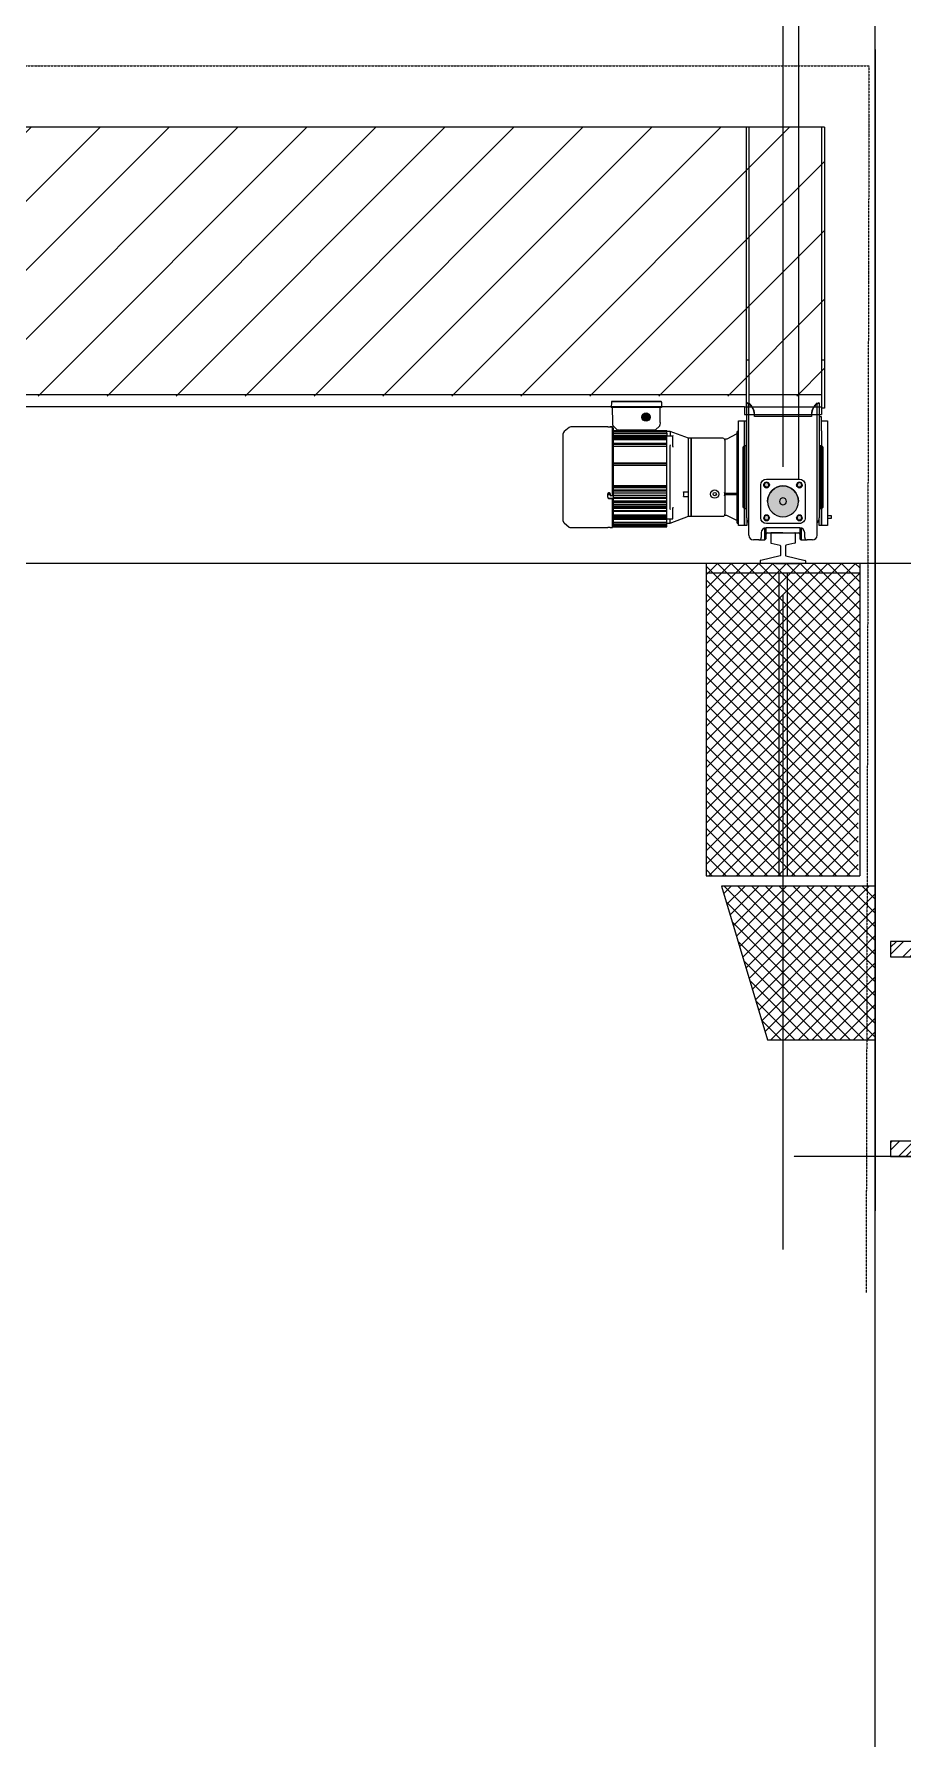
# Model space of a CAD drawing. Extents: x 220580 to 2027826, y -309201 to 71987.
# Drawn here: x 302910 to 305739, y -219925 to -214376 of the extents above; entities that cross this region are included whole.
import ezdxf

# ---------------------------------------------------------------- set-up
doc = ezdxf.new("R2010")
doc.units = 0
for name, pattern in [('__DASH', [0.35, 0.25, -0.1]), ('DASH', [0.35, 0.25, -0.1]), ('DOTE', [2.42, 2, -0.2, 0.02, -0.2])]:
    doc.linetypes.add(name, pattern=pattern)
for name, color, linetype in [('06A-01-03', 7, 'Continuous'), ('5剖面线层', 2, 'Continuous'), ('A-AXIS-DOTE', 14, 'DOTE'), ('A-HATCH-1', 252, 'Continuous'), ('A-HATCH-2', 251, 'Continuous'), ('A-LIN-V', 9, 'Continuous'), ('COLUMN', 4, 'Continuous'), ('DIM_ELEV', 3, 'Continuous'), ('FAG16-10.01MA1-被', 7, 'Continuous'), ('FAG16-10.02MA1-被', 7, 'Continuous'), ('FAG16-10MA1-端梁结构', 7, 'Continuous'), ('FAG16-20.02MA1-轴', 7, 'Continuous'), ('FHSGH10105-主梁-01', 7, 'Continuous'), ('FHSGH10105-主梁-02', 7, 'Continuous'), ('FHSGH10105-主梁-04', 7, 'Continuous'), ('FHSGH10105-主梁-06', 7, 'Continuous'), ('G80接口', 7, 'Continuous'), ('G80箱体', 7, 'Continuous'), ('六角头螺栓_M5-135', 7, 'Continuous'), ('后端盖', 7, 'Continuous'), ('左缓冲器_M', 7, 'Continuous'), ('建-墙-填充', 8, 'Continuous'), ('建-柱-钢', 9, 'Continuous'), ('接线盒', 7, 'Continuous'), ('接线盒盖', 7, 'Continuous'), ('机壳', 7, 'Continuous'), ('电机接线盒密封垫', 7, 'Continuous'), ('端梁装置_M', 7, 'Continuous'), ('端盖', 7, 'Continuous'), ('连接板', 7, 'Continuous'), ('齿轴1', 7, 'Continuous')]:
    doc.layers.add(name, color=color, linetype=linetype)

# ---------------------------------------------------------------- blocks, each defined once
blk = doc.blocks.new('G$C845E5159')
at = {"layer": 'COLUMN'}
for points in [[(300, 700), (300, -11000), (-300, -11000), (-300, 700), (300, 700)], [(16800, 700), (16800, -11000), (16200, -11000), (16200, 700), (16800, 700)]]:
    blk.add_lwpolyline(points, dxfattribs=at)
blk = doc.blocks.new('zw$F472')
at = {"layer": '5剖面线层'}
h = blk.add_hatch(color=250, dxfattribs=at)
h.dxf.hatch_style = 1
h.paths.add_polyline_path([(78, 46, 1), (14, 46, 1)])
at = {"layer": '左缓冲器_M', "color": 7, "linetype": 'Continuous'}
for p, q in [((0, 80), (0, 12)), ((80, 92), (12, 92)), ((80, 92), (12, 92)), ((92, 12), (92, 80)), ((12, 0), (80, 0))]:
    blk.add_line(p, q, dxfattribs=at)
blk.add_circle((46, 46), 32, dxfattribs=at)
blk.add_circle((46, 46), 32, dxfattribs=at)
for centre, radius, start, end in [((12, 80), 12, 90, 180), ((12, 80), 12, 90, 180), ((12, 80), 5.76, 0, 359.9997), ((12, 80), 5.76, 179.9997, 359.9997), ((46, 46), 32, 0, 179.9997), ((80, 80), 5.77, 0, 359.9997), ((80, 80), 5.76, 138.2865, 359.9997), ((80, 80), 5.76, 179.9997, 359.9997), ((80, 80), 12, 0, 90), ((80, 80), 12, 0, 90), ((80, 80), 5.76, 0, 30.6637), ((12, 12), 12, 180, 270), ((12, 12), 5.76, 0, 359.9997), ((12, 12), 5.76, 179.9997, 359.9997), ((80, 12), 5.76, 0, 359.9997), ((80, 12), 5.76, 179.9997, 359.9997), ((80, 12), 5.77, 240.2721, 271.2954), ((80, 12), 5.77, 240.2724, 271.2951), ((80, 12), 12, 270, 0)]:
    blk.add_arc(centre, radius, start, end, dxfattribs=at)
at = {"layer": '端梁装置_M', "color": 7, "linetype": 'Continuous'}
for centre, start in [((12, 80), 0), ((12, 80), 179.9997), ((80, 80), 0), ((80, 80), 179.9997), ((12, 12), 0), ((12, 12), 179.9997), ((80, 12), 0), ((80, 12), 179.9997)]:
    blk.add_arc(centre, 4.8, start, 359.9997, dxfattribs=at)
blk = doc.blocks.new('b234swerwr')
at = {"layer": '5剖面线层'}
h = blk.add_hatch(color=4, dxfattribs=at)
h.dxf.hatch_style = 1
h.paths.add_polyline_path([(-1563164.9, 576038.9, -1), (-1563137.7, 576038.9, -1)])
h = blk.add_hatch(color=4, dxfattribs=at)
h.dxf.hatch_style = 1
h.paths.add_polyline_path([(-1562751.3, 575818.1, 0.999997), (-1562766.4, 575818.1, 0.999997), (-1562751.3, 575818.1)])
h.paths.add_polyline_path([(-1562644.4, 575818.1, 0.999997), (-1562659.5, 575818.1, 0.999997), (-1562644.4, 575818.1)])
h.paths.add_polyline_path([(-1562644.4, 575711.2, 0.999997), (-1562659.5, 575711.2, 0.999996)])
h.paths.add_polyline_path([(-1562751.3, 575711.2, 0.999997), (-1562766.4, 575711.2, 0.999997)])
at = {"layer": 'A-HATCH-1'}
h = blk.add_hatch(dxfattribs=at)
h.set_pattern_fill('ANSI31', color=4, scale=100)
h.set_pattern_definition([(45, (174105, -2000), (-112.253202, 112.253202), [])])
h.paths.add_polyline_path([(-1570355.4, 576982.5), (-1562570.6, 576982.5), (-1562570.6, 576107.5), (-1570355.4, 576107.5)])
at = {"layer": 'A-HATCH-2'}
h = blk.add_hatch(dxfattribs=at)
h.set_pattern_fill('ANSI37', color=256, scale=20)
h.set_pattern_definition([(45, (190569.262, -910), (-22.4506403, 22.4506403), []), (135, (190569.262, -910), (-22.4506403, -22.4506403), [])])
h.paths.add_polyline_path([(-1562461.1, 574546.2), (-1562455.4, 575562.3), (-1562955.4, 575562.3), (-1562955.4, 574546.2)])
h = blk.add_hatch(dxfattribs=at)
h.set_pattern_fill('ANSI37', color=256, scale=20)
h.set_pattern_definition([(45, (190625, -1500), (-22.4506403, 22.4506403), []), (135, (190625, -1500), (-22.4506403, -22.4506403), [])])
h.paths.add_polyline_path([(-1562405.4, 574012.3), (-1562405.4, 574512.3), (-1562905.4, 574512.3), (-1562755.4, 574012.3)])
at = {"color": 4, "ltscale": 0.5}
for p, q in [((-1562705.4, 578015), (-1562705.4, 575876.5)), ((-1562745.3, 575660.9), (-1562745.3, 575629.8)), ((-1562744.1, 575628.3), (-1562715, 575621.6)), ((-1562705.4, 575662.5), (-1562743.7, 575662.5)), ((-1562705.4, 575662.5), (-1562667.1, 575662.5)), ((-1562666.7, 575628.3), (-1562695.8, 575621.6)), ((-1562665.5, 575660.9), (-1562665.5, 575629.8)), ((-1562779.7, 575570.9), (-1562779.7, 575562.3)), ((-1562715, 575587), (-1562777.8, 575572.5)), ((-1562713.8, 575620.1), (-1562713.8, 575588.5)), ((-1562697, 575620.1), (-1562697, 575588.5)), ((-1562695.8, 575587), (-1562633, 575572.5)), ((-1562632.5, 575570.9), (-1562632.5, 575562.3)), ((-1562455.4, 575562.3), (-1562955.4, 575562.3)), ((-1562955.4, 575562.3), (-1562955.4, 575530.9)), ((-1562455.4, 575530.9), (-1562955.4, 575530.9)), ((-1562955.4, 575530.9), (-1562955.4, 574546.2)), ((-1562729.7, 575562.3), (-1562656.1, 575562.3)), ((-1562718.8, 575530.9), (-1562718.8, 574546.2)), ((-1562692, 575530.9), (-1562692, 574546.2)), ((-1562582.5, 575562.3), (-1562656.1, 575562.3)), ((-1562455.4, 575562.3), (-1562455.4, 575530.9)), ((-1562455.4, 575530.9), (-1562455.4, 574546.2)), ((-1562705.4, 575461), (-1562705.4, 573330)), ((-1562955.4, 574546.2), (-1562455.4, 574546.2))]:
    blk.add_line(p, q, dxfattribs=at)
at = {"color": 6, "linetype": 'DASH'}
for p, q in [((-1570255.4, 577182.5), (-1562425.4, 577182.5)), ((-1562425.4, 577182.5), (-1562434.8, 573190))]:
    blk.add_line(p, q, dxfattribs=at)
at = {"color": 4}
blk.add_line((-1562834.6, 575744.2), (-1562831.5, 575744.2), dxfattribs=at)
blk.add_lwpolyline([(-1562547.3, 575717.5), (-1562560.8, 575717.5), (-1562560.8, 575709.7), (-1562547.3, 575709.7)], close=True, dxfattribs=at)
at = {"color": 4, "ltscale": 0.5}
for centre, start, end in [((-1562743.7, 575660.9), 90, 180), ((-1562743.7, 575629.8), 180, 257), ((-1562667.1, 575660.9), 0, 90), ((-1562667.1, 575629.8), 283, 0), ((-1562778.2, 575570.9), 103, 180), ((-1562715.4, 575620.1), 0, 77), ((-1562715.4, 575588.5), 283, 0), ((-1562695.4, 575620.1), 103, 180), ((-1562695.4, 575588.5), 180, 257), ((-1562634.1, 575570.9), 0, 77)]:
    blk.add_arc(centre, 1.57, start, end, dxfattribs=at)
at = {"layer": '06A-01-03', "color": 4, "linetype": 'Continuous'}
for p, q in [((-1563421.2, 575700.6), (-1563421.2, 575985.8)), ((-1563401.3, 576005.3), (-1563418.2, 575992)), ((-1563275.8, 576006.9), (-1563396.5, 576006.9)), ((-1563275.8, 576006.5), (-1563275.8, 576006.9)), ((-1563260.9, 576006), (-1563271.9, 576006)), ((-1563268, 576006.9), (-1563268, 576006.8)), ((-1563260.9, 576006.9), (-1563268, 576006.9)), ((-1563268, 576006.8), (-1563260.9, 576006.8)), ((-1563268, 576006), (-1563268, 576006.8)), ((-1563260.9, 576006.9), (-1563260.9, 576006.8)), ((-1563260.9, 576006.8), (-1563260.9, 576006)), ((-1563260.9, 575783.4), (-1563260.9, 576006)), ((-1563275.8, 575777.9), (-1563275.8, 575788.9)), ((-1563271.9, 575774.1), (-1563260.9, 575774.1)), ((-1563260.9, 575774), (-1563271.9, 575774)), ((-1563268, 575788.9), (-1563268, 575783.4)), ((-1563268, 575783.4), (-1563260.9, 575783.4)), ((-1563260.9, 575774), (-1563260.9, 575774.1)), ((-1563260.9, 575679.5), (-1563260.9, 575774)), ((-1563418.2, 575694.4), (-1563401.3, 575681.1)), ((-1563396.5, 575679.5), (-1563275.8, 575679.5)), ((-1563268, 575679.5), (-1563260.9, 575679.5))]:
    blk.add_line(p, q, dxfattribs=at)
for centre, radius, start, end in [((-1563413.3, 575985.8), 7.86, 128.1572, 180), ((-1563396.5, 575999.1), 7.86, 90, 128.1572), ((-1563271.9, 576088.8), 81.9, 267.251, 272.749), ((-1563271.9, 575788.9), 3.93, 359.6522, 180.3478), ((-1563271.9, 575778), 3.91, 180.1493, 270.2029), ((-1563271.9, 575777.9), 3.91, 180.1373, 270.2127), ((-1563413.3, 575700.6), 7.86, 180, 231.8428), ((-1563396.5, 575687.3), 7.86, 231.8428, 270), ((-1563271.9, 575597.6), 81.9, 87.251, 92.749)]:
    blk.add_arc(centre, radius, start, end, dxfattribs=at)
blk.add_open_spline([(-1563271.9, 576006), (-1563272, 576006), (-1563272.2, 576006), (-1563272.4, 576006), (-1563272.7, 576006), (-1563273, 576006), (-1563273.5, 576006.1), (-1563274.1, 576006.1), (-1563274.7, 576006.2), (-1563275.2, 576006.2), (-1563275.5, 576006.3), (-1563275.7, 576006.3), (-1563275.8, 576006.4), (-1563275.8, 576006.4), (-1563275.8, 576006.4), (-1563275.8, 576006.5)], degree=3, knots=[0, 0, 0, 0, 0.041659, 0.083241, 0.124924, 0.187526, 0.250171, 0.374622, 0.499792, 0.624328, 0.7493, 0.81163, 0.874211, 0.937221, 1, 1, 1, 1], dxfattribs=at)
at = {"layer": 'A-LIN-V'}
blk.add_line((-1562405.4, 577235), (-1562405.4, 573455), dxfattribs=at)
at = {"layer": 'A-LIN-V', "color": 4}
blk.add_lwpolyline([(-1562405.4, 574012.3), (-1562405.4, 574512.3), (-1562905.4, 574512.3), (-1562755.4, 574012.3), (-1562405.4, 574012.3)], dxfattribs=at)
at = {"layer": 'FAG16-10.01MA1-被', "color": 4, "linetype": 'Continuous'}
for p, q in [((-1562784, 575638.9), (-1562764.5, 575638.9)), ((-1562764.5, 575638.9), (-1562764.5, 575677.6)), ((-1562764.5, 575638.9), (-1562761.2, 575642.2)), ((-1562761.2, 575678.2), (-1562761.2, 575642.2)), ((-1562761.2, 575642.2), (-1562760.4, 575658)), ((-1562755.7, 575662.5), (-1562655.1, 575662.5)), ((-1562650.4, 575658), (-1562649.6, 575642.1)), ((-1562649.6, 575642.1), (-1562649.6, 575678.2)), ((-1562649.6, 575642.1), (-1562646.1, 575638.9)), ((-1562646.1, 575677.6), (-1562646.1, 575638.9)), ((-1562646.1, 575638.9), (-1562626.8, 575638.9))]:
    blk.add_line(p, q, dxfattribs=at)
for centre, start, end in [((-1562755.7, 575657.8), 90, 177), ((-1562655.1, 575657.8), 3, 90)]:
    blk.add_arc(centre, 4.71, start, end, dxfattribs=at)
at = {"layer": 'FAG16-10.02MA1-被', "color": 4, "linetype": 'Continuous'}
for p, q in [((-1562831.5, 575945.3), (-1562834.6, 575942.2)), ((-1562834.6, 575942.2), (-1562834.6, 575941.2)), ((-1562834.6, 575744.2), (-1562834.6, 575941.2)), ((-1562831.5, 575944.3), (-1562831.5, 575945.3)), ((-1562826.3, 575945.3), (-1562831.5, 575945.3)), ((-1562831.5, 575944.3), (-1562831.5, 575741.1)), ((-1562826.3, 575944.3), (-1562826.3, 575945.3)), ((-1562826.3, 575944.3), (-1562826.3, 575741.1)), ((-1562823.3, 575943), (-1562826.3, 575943)), ((-1562584.5, 575943), (-1562587.5, 575943)), ((-1562584.5, 575944.3), (-1562584.5, 575945.3)), ((-1562579.3, 575945.3), (-1562584.5, 575945.3)), ((-1562584.5, 575944.3), (-1562584.5, 575741.1)), ((-1562579.3, 575945.3), (-1562579.3, 575944.3)), ((-1562576.1, 575942.2), (-1562579.3, 575945.3)), ((-1562579.3, 575741.1), (-1562579.3, 575944.3)), ((-1562576.1, 575941.2), (-1562576.1, 575942.2)), ((-1562576.1, 575941.2), (-1562576.1, 575744.2)), ((-1562831.5, 575741.1), (-1562826.3, 575741.1)), ((-1562826.3, 575743.4), (-1562823.3, 575743.4)), ((-1562587.5, 575743.4), (-1562584.5, 575743.4)), ((-1562584.5, 575741.1), (-1562579.3, 575741.1)), ((-1562579.3, 575741.1), (-1562576.1, 575744.2))]:
    blk.add_line(p, q, dxfattribs=at)
at = {"layer": 'FAG16-10MA1-端梁结构', "color": 4, "linetype": 'Continuous'}
for p, q in [((-1562823.3, 575711.2), (-1562823.3, 576085.2)), ((-1562817, 575654.6), (-1562817, 576085.2)), ((-1562593.8, 575654.6), (-1562593.8, 576085.2)), ((-1562587.5, 576085.2), (-1562587.5, 575711.2)), ((-1562831.1, 575995.6), (-1562831.1, 576027.1)), ((-1562831.1, 576027.1), (-1562823.3, 576027.1)), ((-1562798.1, 576047.3), (-1562612.7, 576047.3)), ((-1562612.7, 576041.1), (-1562798.1, 576041.1)), ((-1562831.1, 575995.6), (-1562831.1, 575945.3)), ((-1562831.1, 575741.1), (-1562831.1, 575717.5)), ((-1562579.7, 575717.5), (-1562579.7, 575741.1)), ((-1562831.1, 575686.1), (-1562831.1, 575717.5)), ((-1562823.3, 575686.1), (-1562831.1, 575686.1)), ((-1562823.3, 575711.2), (-1562823.3, 575686.1)), ((-1562587.5, 575686.1), (-1562587.5, 575711.2)), ((-1562579.7, 575686.1), (-1562587.5, 575686.1)), ((-1562579.7, 575717.5), (-1562579.7, 575686.1)), ((-1562784, 575638.9), (-1562801.3, 575638.9)), ((-1562776.1, 575662.5), (-1562776.1, 575646.8)), ((-1562650.4, 575678.2), (-1562760.4, 575678.2)), ((-1562634.7, 575646.8), (-1562634.7, 575662.5)), ((-1562609.5, 575638.9), (-1562626.8, 575638.9))]:
    blk.add_line(p, q, dxfattribs=at)
for centre, radius, start, end in [((-1562836.8, 576048.9), 38.7, 357.6766, 69.5037), ((-1562853, 576043.7), 54.9, 357.2127, 49.0501), ((-1562557.8, 576043.7), 54.9, 130.9499, 182.7873), ((-1562574, 576048.9), 38.7, 110.4963, 182.3234), ((-1562705.4, 575764.6), 11, 0, 180), ((-1562705.4, 575764.6), 11, 180, 0), ((-1562798.1, 575711.2), 25.1, 180, 221.4096), ((-1562612.7, 575711.2), 25.1, 318.5904, 0), ((-1562801.3, 575654.6), 15.7, 180, 270), ((-1562784, 575646.8), 7.86, 270, 0), ((-1562760.4, 575662.5), 15.7, 90, 180), ((-1562650.4, 575662.5), 15.7, 0, 90), ((-1562626.8, 575646.8), 7.86, 180, 270), ((-1562609.5, 575654.6), 15.7, 270, 0)]:
    blk.add_arc(centre, radius, start, end, dxfattribs=at)
at = {"layer": 'FAG16-20.02MA1-轴', "color": 4, "linetype": 'Continuous'}
for p, q in [((-1562850, 575995.6), (-1562850, 576027.1)), ((-1562850, 576027.1), (-1562831.1, 576027.1)), ((-1562831.1, 576027.1), (-1562831.1, 575995.6)), ((-1562579.7, 576027.1), (-1562560.8, 576027.1)), ((-1562560.8, 576027.1), (-1562560.8, 575995.6)), ((-1562850, 575717.5), (-1562850, 575995.6)), ((-1562831.1, 575945.3), (-1562831.1, 575995.6)), ((-1562560.8, 575995.6), (-1562560.8, 575717.5)), ((-1562831.1, 575717.5), (-1562831.1, 575741.1)), ((-1562579.7, 575741.1), (-1562579.7, 575717.5)), ((-1562850, 575686.1), (-1562850, 575717.5)), ((-1562831.1, 575686.1), (-1562850, 575686.1)), ((-1562831.1, 575717.5), (-1562831.1, 575686.1)), ((-1562579.7, 575686.1), (-1562579.7, 575717.5)), ((-1562560.8, 575686.1), (-1562579.7, 575686.1)), ((-1562560.8, 575717.5), (-1562560.8, 575686.1))]:
    blk.add_line(p, q, dxfattribs=at)
at = {"layer": 'FHSGH10105-主梁-01', "color": 4, "linetype": 'Continuous'}
for p, q in [((-1562579.7, 576982.5), (-1562579.7, 576224.5)), ((-1562570.6, 576982.5), (-1562570.6, 576224.5)), ((-1562570.6, 576224.5), (-1562579.7, 576224.5)), ((-1562579.7, 576224.5), (-1562579.7, 576067.4)), ((-1562570.6, 576224.5), (-1562570.6, 576067.4)), ((-1562570.6, 576067.4), (-1562579.7, 576067.4))]:
    blk.add_line(p, q, dxfattribs=at)
at = {"layer": 'FHSGH10105-主梁-02', "color": 4, "linetype": 'Continuous'}
for p, q in [((-1562824.4, 576224.9), (-1562824.4, 576982.5)), ((-1562815.4, 576224.9), (-1562815.4, 576982.5)), ((-1562824.4, 576224.9), (-1562815.4, 576224.9)), ((-1562824.4, 576072.5), (-1562824.4, 576224.9)), ((-1562815.4, 576072.5), (-1562815.4, 576224.9)), ((-1562824.4, 576072.5), (-1562815.4, 576072.5))]:
    blk.add_line(p, q, dxfattribs=at)
at = {"layer": 'FHSGH10105-主梁-04', "color": 4, "linetype": 'Continuous'}
blk.add_line((-1562570.6, 576982.5), (-1570355.4, 576982.5), dxfattribs=at)
at = {"layer": 'FHSGH10105-主梁-06', "color": 4, "linetype": 'Continuous'}
for p, q in [((-1562824.4, 576111.8), (-1570355.4, 576111.8)), ((-1562831.1, 576072.5), (-1570355.4, 576072.5)), ((-1562579.7, 576111.8), (-1562815.4, 576111.8))]:
    blk.add_line(p, q, dxfattribs=at)
at = {"layer": 'G80接口', "color": 4, "linetype": 'Continuous'}
for p, q in [((-1563072.3, 575992.5), (-1563083.3, 575992.5)), ((-1563083.3, 575987.1), (-1563083.3, 575980.1)), ((-1563083.3, 575978.3), (-1563064.5, 575978.3)), ((-1563083.3, 575968.6), (-1563083.3, 575977.6)), ((-1563083.3, 575953.1), (-1563083.3, 575962.9)), ((-1563072.3, 575992.5), (-1563072.3, 575979)), ((-1563012.6, 575970.5), (-1563072.3, 575992.5)), ((-1563064.5, 575978.9), (-1563064.5, 575978.3)), ((-1563064.5, 575977.6), (-1563064.5, 575978.3)), ((-1563064.5, 575968.6), (-1563064.5, 575977.6)), ((-1563064.5, 575966.5), (-1563064.5, 575968.6)), ((-1563064.5, 575943.4), (-1563064.5, 575966.5)), ((-1563012.6, 575796.1), (-1563012.6, 575970.5)), ((-1563004.8, 575970.5), (-1563012.6, 575970.5)), ((-1563004.8, 575715.9), (-1563004.8, 575970.5)), ((-1563083.3, 575889.9), (-1563083.3, 575944.8)), ((-1563072.3, 575739.5), (-1563072.3, 575946.9)), ((-1563064.5, 575943.4), (-1563064.5, 575941.1)), ((-1563083.3, 575816), (-1563083.3, 575882.3)), ((-1563083.3, 575801.2), (-1563083.3, 575810)), ((-1563083.3, 575784.3), (-1563083.3, 575792.1)), ((-1563029.6, 575796.1), (-1563012.6, 575796.1)), ((-1563012.6, 575780.3), (-1563012.6, 575796.1)), ((-1563083.3, 575766.4), (-1563083.3, 575774.9)), ((-1563083.3, 575753.5), (-1563083.3, 575760.5)), ((-1563083.3, 575741.6), (-1563083.3, 575746.5)), ((-1563064.5, 575745.3), (-1563064.5, 575743)), ((-1563064.5, 575719.9), (-1563064.5, 575743)), ((-1563029.6, 575780.3), (-1563012.6, 575780.3)), ((-1563012.6, 575715.9), (-1563012.6, 575780.3)), ((-1563083.3, 575723.5), (-1563083.3, 575733.3)), ((-1563083.3, 575708.9), (-1563083.3, 575717.8)), ((-1563083.3, 575708.1), (-1563064.5, 575708.1)), ((-1563083.3, 575693.9), (-1563072.3, 575693.9)), ((-1563072.3, 575693.9), (-1563012.6, 575715.9)), ((-1563072.3, 575693.9), (-1563072.3, 575707.4)), ((-1563064.5, 575717.8), (-1563064.5, 575719.9)), ((-1563064.5, 575708.9), (-1563064.5, 575717.8)), ((-1563064.5, 575708.1), (-1563064.5, 575708.9)), ((-1563064.5, 575708.1), (-1563064.5, 575707.5)), ((-1563012.6, 575715.9), (-1563004.8, 575715.9))]:
    blk.add_line(p, q, dxfattribs=at)
for centre, radius, start, end in [((-1563072, 575979), 0.34, 179.73, 207.9231), ((-1564640.7, 576449.1), 1646.8, 342.2529, 342.3125), ((-1563071.5, 575946.9), 0.868, 162.6356, 180.433), ((-1563057.9, 575788.2), 29.4, 344.4802, 15.5198), ((-1563071.5, 575739.5), 0.868, 179.567, 197.3644), ((-1564641.2, 575237.2), 1647.3, 17.6875, 17.747), ((-1563072, 575707.4), 0.34, 152.0769, 180.27)]:
    blk.add_arc(centre, radius, start, end, dxfattribs=at)
for points, knots in [([(-1563072.3, 575978.8), (-1563072.3, 575978.8), (-1563072.2, 575978.7), (-1563072.2, 575978.6), (-1563072.1, 575978.5), (-1563072, 575978.5), (-1563072, 575978.4), (-1563072, 575978.4), (-1563072, 575978.4), (-1563071.9, 575978.4), (-1563071.9, 575978.4), (-1563071.9, 575978.4), (-1563071.9, 575978.4), (-1563071.8, 575978.4), (-1563071.8, 575978.4), (-1563071.8, 575978.3), (-1563071.8, 575978.3), (-1563071.8, 575978.3), (-1563071.8, 575978.3), (-1563071.8, 575978.3), (-1563071.8, 575978.3), (-1563071.8, 575978.3), (-1563071.8, 575978.3), (-1563071.8, 575978.3)], [0, 0, 0, 0, 0.125, 0.25, 0.375, 0.5, 0.625, 0.625, 0.65625, 0.65625, 0.6875, 0.75, 0.875, 0.875, 0.9375, 0.96875, 0.984375, 0.988281, 0.988281, 0.990234, 0.990234, 0.992187, 1, 1, 1, 1]), ([(-1563072.3, 575707.6), (-1563072.3, 575707.6), (-1563072.2, 575707.7), (-1563072.2, 575707.8), (-1563072.1, 575707.9), (-1563072.1, 575707.9), (-1563072, 575708), (-1563072, 575708), (-1563072, 575708), (-1563072, 575708), (-1563071.9, 575708), (-1563071.9, 575708.1), (-1563071.8, 575708.1), (-1563071.8, 575708.1), (-1563071.8, 575708.1), (-1563071.8, 575708.1), (-1563071.8, 575708.1), (-1563071.8, 575708.1), (-1563071.8, 575708.1), (-1563071.8, 575708.1), (-1563071.8, 575708.1)], [0, 0, 0, 0, 0.125, 0.25, 0.375, 0.5, 0.5, 0.5625, 0.5625, 0.625, 0.75, 0.875, 0.875, 0.9375, 0.96875, 0.984375, 0.988281, 0.988281, 0.992188, 1, 1, 1, 1])]:
    blk.add_open_spline(points, degree=3, knots=knots, dxfattribs=at)
at = {"layer": 'G80箱体', "color": 4, "linetype": 'Continuous'}
for p, q in [((-1563004.8, 575970.5), (-1563004.8, 575715.9)), ((-1562901, 575970.5), (-1563004.8, 575970.5)), ((-1562895.7, 575967.3), (-1562892.2, 575967.3)), ((-1562894.8, 575964), (-1562894.8, 575793.7)), ((-1562887.7, 575967.3), (-1562892.2, 575967.3)), ((-1562857.8, 575983), (-1562887.7, 575967.3)), ((-1562854.7, 575984.6), (-1562857.8, 575983)), ((-1562854.7, 575693.9), (-1562854.7, 575992.5)), ((-1562850, 575992.5), (-1562854.7, 575992.5)), ((-1562895.7, 575793.6), (-1562895.7, 575782.8)), ((-1562894.8, 575782.7), (-1562894.8, 575722.4)), ((-1562887.7, 575790.6), (-1562892.2, 575790.6)), ((-1562887.7, 575785.8), (-1562892.2, 575785.8)), ((-1562857.8, 575790.6), (-1562887.7, 575790.6)), ((-1562887.7, 575790.6), (-1562887.7, 575785.8)), ((-1562857.8, 575785.8), (-1562887.7, 575785.8)), ((-1563004.8, 575715.9), (-1562901, 575715.9)), ((-1562892.2, 575719.1), (-1562895.7, 575719.1)), ((-1562887.7, 575719.1), (-1562892.2, 575719.1)), ((-1562857.8, 575703.4), (-1562887.7, 575719.1)), ((-1562857.8, 575703.4), (-1562854.7, 575701.8)), ((-1562854.7, 575693.9), (-1562850, 575693.9))]:
    blk.add_line(p, q, dxfattribs=at)
for radius in [13.4, 5.43]:
    blk.add_circle((-1562927.8, 575788.2), radius, dxfattribs=at)
for centre, radius, start, end in [((-1562901, 575964.2), 6.29, 30.4106, 90), ((-1562901.1, 575964), 6.35, 359.9808, 32.043), ((-1562857.8, 575793.7), 3.14, 270, 0), ((-1562857.8, 575782.7), 3.14, 0, 90), ((-1562901, 575722.2), 6.29, 270, 329.6107), ((-1562901.1, 575722.4), 6.35, 327.9569, 0.0193)]:
    blk.add_arc(centre, radius, start, end, dxfattribs=at)
for points, degree, knots in [([(-1562892.2, 575790.6), (-1562892.9, 575790.6), (-1562893.5, 575790.8), (-1562894.1, 575791), (-1562894.6, 575791.4), (-1562894.8, 575791.6), (-1562895, 575791.8), (-1562895.2, 575792.1), (-1562895.4, 575792.4), (-1562895.5, 575792.6), (-1562895.6, 575792.9), (-1562895.7, 575793.3), (-1562895.7, 575793.6)], 2, [0, 0, 0, 0.25, 0.25, 0.5, 0.5, 0.625, 0.625, 0.75, 0.75, 0.875, 0.875, 1, 1, 1]), ([(-1562894.8, 575793.7), (-1562894.8, 575793.3), (-1562894.7, 575792.9), (-1562894.4, 575792.1), (-1562894.1, 575791.8), (-1562893.5, 575791.2), (-1562893.2, 575791), (-1562892.4, 575790.6), (-1562892, 575790.6), (-1562891.6, 575790.6)], 3, [0, 0, 0, 0, 0.25, 0.25, 0.5, 0.5, 0.75, 0.75, 1, 1, 1, 1]), ([(-1562895.7, 575782.8), (-1562895.7, 575783.5), (-1562895.4, 575784), (-1562895.2, 575784.3), (-1562895, 575784.6), (-1562894.8, 575784.8), (-1562894.6, 575785), (-1562894.1, 575785.4), (-1562893.5, 575785.6), (-1562892.9, 575785.8), (-1562892.2, 575785.8)], 2, [0, 0, 0, 0.25, 0.25, 0.375, 0.375, 0.5, 0.5, 0.75, 0.75, 1, 1, 1]), ([(-1562891.6, 575785.8), (-1562892, 575785.8), (-1562892.4, 575785.8), (-1562893.2, 575785.5), (-1562893.5, 575785.2), (-1562894.1, 575784.6), (-1562894.4, 575784.3), (-1562894.7, 575783.5), (-1562894.8, 575783.1), (-1562894.8, 575782.7)], 3, [0, 0, 0, 0, 0.25, 0.25, 0.5, 0.5, 0.75, 0.75, 1, 1, 1, 1])]:
    blk.add_open_spline(points, degree=degree, knots=knots, dxfattribs=at)
at = {"layer": '六角头螺栓_M5-135', "color": 4, "linetype": 'Continuous'}
for p, q in [((-1563102.7, 575971), (-1563257.8, 575971)), ((-1563083.3, 575971), (-1563102.7, 575971)), ((-1563257.8, 575715.4), (-1563102.7, 575715.4)), ((-1563102.7, 575715.4), (-1563083.3, 575715.4))]:
    blk.add_line(p, q, dxfattribs=at)
at = {"layer": '后端盖', "color": 4, "linetype": 'Continuous'}
for p, q in [((-1563257.8, 576004.3), (-1563260.9, 576004.3)), ((-1563257.8, 575978.7), (-1563260.9, 575978.7)), ((-1563257.8, 576004), (-1563257.8, 576004.3)), ((-1563257.8, 576004), (-1563257.8, 576002.7)), ((-1563257.8, 576002.7), (-1563257.8, 575994.9)), ((-1563257.8, 575987.1), (-1563257.8, 575980.1)), ((-1563257.8, 575978.4), (-1563257.8, 575967.7)), ((-1563257.8, 575956.3), (-1563257.8, 575956.5)), ((-1563257.8, 575956.3), (-1563257.8, 575953.1)), ((-1563257.8, 575945.6), (-1563257.8, 575889.9)), ((-1563257.8, 575883.6), (-1563257.8, 575816)), ((-1563257.8, 575810), (-1563257.8, 575801.6)), ((-1563257.8, 575795.6), (-1563257.8, 575780.8)), ((-1563257.8, 575774.9), (-1563257.8, 575766.4)), ((-1563257.8, 575760.5), (-1563257.8, 575752.8)), ((-1563257.8, 575746.5), (-1563257.8, 575740.8)), ((-1563260.9, 575707.7), (-1563257.8, 575707.7)), ((-1563260.9, 575682.1), (-1563257.8, 575682.1)), ((-1563257.8, 575732.8), (-1563257.8, 575730.1)), ((-1563257.8, 575729.9), (-1563257.8, 575730.1)), ((-1563257.8, 575718.7), (-1563257.8, 575708)), ((-1563257.8, 575682.4), (-1563257.8, 575682.1))]:
    blk.add_line(p, q, dxfattribs=at)
blk.add_circle((-1563271.9, 575788.2), 2.55, dxfattribs=at)
at = {"layer": '接线盒', "color": 4, "linetype": 'Continuous'}
for p, q in [((-1563259.7, 576021.3), (-1563260.5, 576069.6)), ((-1563105.8, 576021.3), (-1563104.9, 576069.6)), ((-1563259.5, 576012.7), (-1563259.7, 576021.3)), ((-1563105.8, 576021.3), (-1563105.9, 576012.7)), ((-1563244.3, 575996.5), (-1563258.6, 576010.5)), ((-1563244.3, 575996.5), (-1563243.6, 575996.5)), ((-1563237.4, 575996.5), (-1563243.6, 575996.5)), ((-1563237.4, 575996.5), (-1563235.8, 575996.5)), ((-1563129.6, 575996.5), (-1563235.8, 575996.5)), ((-1563129.6, 575996.5), (-1563128.1, 575996.5)), ((-1563121.8, 575996.5), (-1563128.1, 575996.5)), ((-1563121.8, 575996.5), (-1563121.2, 575996.5)), ((-1563106.9, 576010.5), (-1563121.2, 575996.5))]:
    blk.add_line(p, q, dxfattribs=at)
blk.add_circle((-1563151.3, 576038.9), 13.6, dxfattribs=at)
for centre, start, end in [((-1563256.4, 576012.8), 181, 225.5), ((-1563109.1, 576012.8), 314.5, 359)]:
    blk.add_arc(centre, 3.14, start, end, dxfattribs=at)
at = {"layer": '接线盒盖', "color": 4, "linetype": 'Continuous'}
for p, q in [((-1563264.1, 576087.7), (-1563264.4, 576069.6)), ((-1563256.6, 576069.6), (-1563264.4, 576069.6)), ((-1563263.3, 576089), (-1563264.1, 576088.9)), ((-1563102.1, 576089.5), (-1563263.3, 576089.5)), ((-1563256.3, 576088.4), (-1563263.3, 576088.4)), ((-1563108.9, 576069.6), (-1563256.6, 576069.6)), ((-1563109.2, 576088.4), (-1563256.3, 576088.4)), ((-1563102.1, 576088.4), (-1563109.2, 576088.4)), ((-1563101, 576069.6), (-1563108.9, 576069.6)), ((-1563102.1, 576089), (-1563102.1, 576089.5)), ((-1563102.1, 576089), (-1563102.1, 576088.4)), ((-1563101.3, 576087.7), (-1563101, 576069.6))]:
    blk.add_line(p, q, dxfattribs=at)
for centre, radius, start, end in [((-1563263.3, 576088.8), 0.791, 91.7381, 170.9141), ((-1563263.3, 576088.8), 0.785, 171.2492, 179.0027), ((-1563263.3, 576087.7), 0.786, 90.0038, 178.9962), ((-1563263.3, 576088.8), 0.786, 90, 91.4003), ((-1563258.3, 576089.3), 5, 176.8455, 183.1545), ((-1563102.1, 576088.8), 0.79, 8.9843, 88.3635), ((-1563102.1, 576088.8), 0.786, 88.5997, 90)]:
    blk.add_arc(centre, radius, start, end, dxfattribs=at)
blk.add_open_spline([(-1563102.1, 576088.4), (-1563101.9, 576088.4), (-1563101.7, 576088.4), (-1563101.4, 576088.1), (-1563101.3, 576087.9), (-1563101.3, 576087.7)], degree=3, knots=[0, 0, 0, 0, 0.5, 0.5, 1, 1, 1, 1], dxfattribs=at)
at = {"layer": '机壳', "color": 4, "linetype": 'Continuous'}
for p, q in [((-1563257.8, 575994.9), (-1563257.8, 575991.8)), ((-1563257.8, 575994.9), (-1563083.3, 575994.9)), ((-1563257.8, 575991.8), (-1563257.8, 575987.1)), ((-1563257.8, 575991.8), (-1563083.3, 575991.8)), ((-1563257.8, 575987.1), (-1563083.3, 575987.1)), ((-1563257.8, 575980.1), (-1563257.8, 575975.9)), ((-1563257.8, 575980.1), (-1563083.3, 575980.1)), ((-1563257.8, 575975.9), (-1563083.3, 575975.9)), ((-1563257.8, 575972.6), (-1563083.3, 575972.6)), ((-1563257.8, 575970.4), (-1563257.8, 575965.6)), ((-1563257.8, 575970.4), (-1563083.3, 575970.4)), ((-1563257.8, 575965.6), (-1563257.8, 575956.5)), ((-1563257.8, 575965.6), (-1563083.3, 575965.6)), ((-1563083.3, 575991.8), (-1563083.3, 575994.9)), ((-1563083.3, 575987.1), (-1563083.3, 575991.8)), ((-1563083.3, 575975.9), (-1563083.3, 575980.1)), ((-1563083.3, 575965.6), (-1563083.3, 575970.4)), ((-1563083.3, 575962.9), (-1563083.3, 575965.6)), ((-1563257.8, 575953.6), (-1563083.3, 575953.6)), ((-1563257.8, 575953.1), (-1563257.8, 575951)), ((-1563257.8, 575953.1), (-1563083.3, 575953.1)), ((-1563257.8, 575951), (-1563257.8, 575945.6)), ((-1563257.8, 575951), (-1563083.3, 575951)), ((-1563257.8, 575944), (-1563083.3, 575944)), ((-1563083.3, 575951), (-1563083.3, 575953.1)), ((-1563083.3, 575944.8), (-1563083.3, 575951)), ((-1563257.8, 575889.9), (-1563257.8, 575887.7)), ((-1563257.8, 575889.9), (-1563083.3, 575889.9)), ((-1563257.8, 575887.7), (-1563257.8, 575883.6)), ((-1563257.8, 575887.7), (-1563083.3, 575887.7)), ((-1563257.8, 575882.3), (-1563083.3, 575882.3)), ((-1563083.3, 575887.7), (-1563083.3, 575889.9)), ((-1563083.3, 575882.9), (-1563083.3, 575887.7)), ((-1563257.8, 575816), (-1563257.8, 575813.6)), ((-1563257.8, 575816), (-1563083.3, 575816)), ((-1563257.8, 575813.6), (-1563257.8, 575810.8)), ((-1563257.8, 575813.6), (-1563083.3, 575813.6)), ((-1563257.8, 575810), (-1563083.3, 575810)), ((-1563257.8, 575801.6), (-1563083.3, 575801.6)), ((-1563257.8, 575800.8), (-1563257.8, 575798.4)), ((-1563257.8, 575798.4), (-1563257.8, 575792.1)), ((-1563257.8, 575798.4), (-1563083.3, 575798.4)), ((-1563257.8, 575792.1), (-1563083.3, 575792.1)), ((-1563083.3, 575813.6), (-1563083.3, 575816)), ((-1563083.3, 575810.4), (-1563083.3, 575813.6)), ((-1563083.3, 575798.4), (-1563083.3, 575801.2)), ((-1563083.3, 575792.1), (-1563083.3, 575798.4)), ((-1563257.8, 575784.3), (-1563257.8, 575778)), ((-1563257.8, 575784.3), (-1563083.3, 575784.3)), ((-1563257.8, 575778), (-1563257.8, 575775.6)), ((-1563257.8, 575778), (-1563083.3, 575778)), ((-1563257.8, 575774.9), (-1563083.3, 575774.9)), ((-1563257.8, 575766.4), (-1563083.3, 575766.4)), ((-1563257.8, 575765.6), (-1563257.8, 575762.8)), ((-1563257.8, 575762.8), (-1563257.8, 575760.5)), ((-1563257.8, 575762.8), (-1563083.3, 575762.8)), ((-1563257.8, 575760.5), (-1563083.3, 575760.5)), ((-1563257.8, 575754.1), (-1563083.3, 575754.1)), ((-1563257.8, 575752.8), (-1563257.8, 575748.7)), ((-1563257.8, 575748.7), (-1563257.8, 575746.5)), ((-1563257.8, 575748.7), (-1563083.3, 575748.7)), ((-1563257.8, 575746.5), (-1563083.3, 575746.5)), ((-1563257.8, 575742.5), (-1563083.3, 575742.5)), ((-1563257.8, 575740.8), (-1563257.8, 575735.4)), ((-1563083.3, 575778), (-1563083.3, 575784.3)), ((-1563083.3, 575775.2), (-1563083.3, 575778)), ((-1563083.3, 575762.8), (-1563083.3, 575766)), ((-1563083.3, 575760.5), (-1563083.3, 575762.8)), ((-1563083.3, 575748.7), (-1563083.3, 575753.5)), ((-1563083.3, 575746.5), (-1563083.3, 575748.7)), ((-1563083.3, 575735.4), (-1563083.3, 575741.6)), ((-1563257.8, 575735.4), (-1563257.8, 575733.3)), ((-1563257.8, 575735.4), (-1563083.3, 575735.4)), ((-1563257.8, 575733.3), (-1563083.3, 575733.3)), ((-1563257.8, 575732.8), (-1563083.3, 575732.8)), ((-1563257.8, 575729.9), (-1563257.8, 575720.8)), ((-1563257.8, 575720.8), (-1563257.8, 575716)), ((-1563257.8, 575720.8), (-1563083.3, 575720.8)), ((-1563257.8, 575716), (-1563083.3, 575716)), ((-1563257.8, 575713.8), (-1563083.3, 575713.8)), ((-1563257.8, 575710.5), (-1563257.8, 575706.3)), ((-1563257.8, 575710.5), (-1563083.3, 575710.5)), ((-1563257.8, 575706.3), (-1563083.3, 575706.3)), ((-1563257.8, 575705.9), (-1563257.8, 575697)), ((-1563257.8, 575697), (-1563257.8, 575695.8)), ((-1563257.8, 575697), (-1563083.3, 575697)), ((-1563257.8, 575695.8), (-1563257.8, 575690.5)), ((-1563257.8, 575695.8), (-1563083.3, 575695.8)), ((-1563257.8, 575690.5), (-1563257.8, 575689.6)), ((-1563257.8, 575690.5), (-1563083.3, 575690.5)), ((-1563257.8, 575689.6), (-1563257.8, 575685.8)), ((-1563257.8, 575689.6), (-1563083.3, 575689.6)), ((-1563257.8, 575685.8), (-1563257.8, 575685.2)), ((-1563257.8, 575685.8), (-1563083.3, 575685.8)), ((-1563257.8, 575685.2), (-1563257.8, 575682.6)), ((-1563257.8, 575685.2), (-1563083.3, 575685.2)), ((-1563257.8, 575682.6), (-1563257.8, 575682.2)), ((-1563257.8, 575682.6), (-1563083.3, 575682.6)), ((-1563257.8, 575682.2), (-1563083.3, 575682.2)), ((-1563083.3, 575733.3), (-1563083.3, 575735.4)), ((-1563083.3, 575720.8), (-1563083.3, 575723.5)), ((-1563083.3, 575716), (-1563083.3, 575720.8)), ((-1563083.3, 575706.3), (-1563083.3, 575710.5)), ((-1563083.3, 575697), (-1563083.3, 575706.3)), ((-1563083.3, 575695.8), (-1563083.3, 575697)), ((-1563083.3, 575690.5), (-1563083.3, 575695.8)), ((-1563083.3, 575689.6), (-1563083.3, 575690.5)), ((-1563083.3, 575685.8), (-1563083.3, 575689.6)), ((-1563083.3, 575685.2), (-1563083.3, 575685.8)), ((-1563083.3, 575682.6), (-1563083.3, 575685.2)), ((-1563083.3, 575682.2), (-1563083.3, 575682.6))]:
    blk.add_line(p, q, dxfattribs=at)
at = {"layer": '电机接线盒密封垫', "color": 4, "linetype": 'Continuous'}
for p, q in [((-1563242, 575996.5), (-1563242, 575994.9)), ((-1563123.4, 575994.9), (-1563123.4, 575996.5))]:
    blk.add_line(p, q, dxfattribs=at)
at = {"layer": '端盖', "color": 4, "linetype": 'Continuous'}
for p, q in [((-1562579.7, 576039.6), (-1562587.5, 576039.6)), ((-1562579.7, 575994.2), (-1562579.7, 576039.6)), ((-1562579.7, 575994.2), (-1562579.7, 575945.3))]:
    blk.add_line(p, q, dxfattribs=at)
at = {"layer": '连接板', "color": 4, "linetype": 'Continuous'}
for p, q in [((-1562831.1, 576072.5), (-1562579.7, 576072.5)), ((-1562831.1, 576072.5), (-1562831.1, 576047.3)), ((-1562579.7, 576072.5), (-1562579.7, 576047.3)), ((-1562831.1, 576047.3), (-1562798.1, 576047.3)), ((-1562612.7, 576047.3), (-1562579.7, 576047.3))]:
    blk.add_line(p, q, dxfattribs=at)
at = {"layer": '齿轴1', "color": 4, "linetype": 'Continuous'}
blk.add_line((-1563004, 575785.7), (-1563004, 575784.1), dxfattribs=at)
blk.add_arc((-1562646.2, 575787.9), 357.7, 179.9326, 180.0831, dxfattribs=at)
blk.add_open_spline([(-1563004, 575792.3), (-1563004, 575792.5), (-1563004, 575792.8), (-1563004, 575793.4), (-1563004, 575794.2)], degree=2, knots=[0, 0, 0, 0.5, 0.5, 1, 1, 1], dxfattribs=at)
at = {"color": 4, "xscale": -1.571585729816195, "yscale": 1.571585729816195, "zscale": 1.571585729816195, "rotation": 359.9999999998954}
blk.add_blockref('zw$F472', (-1562633.1, 575692.3), dxfattribs=at)
blk = doc.blocks.new('G$CBF9D2CED')
at = {"layer": '建-墙-填充'}
h = blk.add_hatch(dxfattribs=at)
h.set_pattern_fill('金属', color=256, scale=20, style=0)
h.set_pattern_definition([(45, (0, 0), (-35.3553, 35.3553), []), (45, (23.57, 0), (-35.3553, 35.3553), [])])
h.paths.add_polyline_path([(-150, 0), (-150, -50), (-25, -50), (-25, -650), (-150, -650), (-150, -700), (150, -700), (150, -650), (25, -650), (25, -50), (150, -50), (150, 0)])
at = {"layer": '建-柱-钢'}
for p, q in [((-150, 0), (-150, -50)), ((150, 0), (-150, 0)), ((150, -50), (150, 0)), ((-150, -50), (-25, -50)), ((-25, -50), (-25, -650)), ((25, -650), (25, -50)), ((25, -50), (150, -50)), ((-25, -650), (-150, -650)), ((-150, -650), (-150, -700)), ((150, -650), (25, -650)), ((150, -700), (150, -650)), ((-150, -700), (150, -700))]:
    blk.add_line(p, q, dxfattribs=at)
blk = doc.blocks.new('53456465')
at = {"layer": 'A-AXIS-DOTE'}
blk.add_line((-1751807.1, 574476.7), (-1753124.7, 574476.7), dxfattribs=at)
at = {"layer": 'A-LIN-V'}
blk.add_blockref('G$CBF9D2CED', (-1752660.4, 575176.7), dxfattribs=at)

msp = doc.modelspace()

# ---------------------------------------------------------------- linework, layer by layer
at = {"layer": 'A-AXIS-DOTE', "linetype": '__DASH', "ltscale": 2}
msp.add_line((388448.2, -216099.2), (286072.5, -216099.2), dxfattribs=at)
at = {"layer": 'A-AXIS-DOTE'}
msp.add_lwpolyline([(305398.2, -213999), (305398.2, -215824.3)], dxfattribs=at)
at = {"layer": 'DIM_ELEV'}
msp.add_line((303229.4, -214679), (302229.4, -214679), dxfattribs=at)

# ---------------------------------------------------------------- block references
at = {"layer": 'A-LIN-V'}
for name, p in [('G$C845E5159', (289448.2, -213029)), ('G$C845E5159', (305948.2, -213029)), ('53456465', (2058508.6, -792505.6)), ('b234swerwr', (1868053.6, -791661.5))]:
    msp.add_blockref(name, p, dxfattribs=at)

doc.saveas('drawing.dxf')
